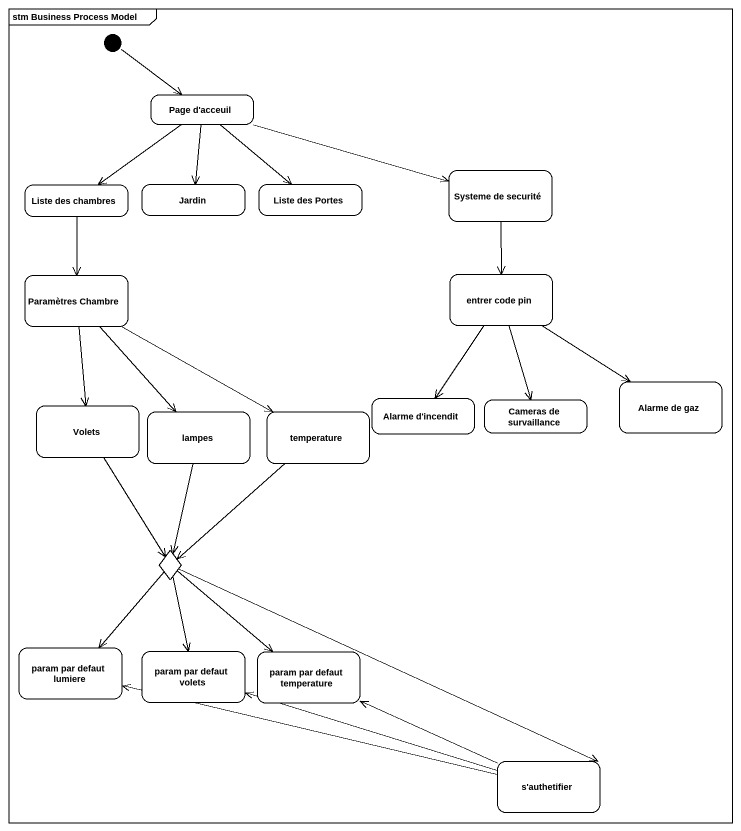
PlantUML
@startuml
mainframe stm Business Process Model
hide empty description
state "Page d'acceuil" as Page_d_acceuil
state "Systeme de securité" as Systeme_de_securité
state "Liste des chambres" as Liste_des_chambres
state Jardin
state "Liste des Portes" as Liste_des_Portes
state "Paramètres Chambre" as Paramètres_Chambre
state "entrer code pin" as entrer_code_pin
state Volets
state lampes
state temperature
state "Alarme d'incendit" as Alarme_d_incendit
state "Cameras de survaillance" as Cameras_de_survaillance
state "Alarme de gaz" as Alarme_de_gaz
state choice1 <<choice>>
state "param par defaut lumiere" as param_par_defaut_lumiere
state "param par defaut volets" as param_par_defaut_volets
state "param par defaut temperature" as param_par_defaut_temperature
state "s'authetifier" as s_authetifier
[*] --> Page_d_acceuil
Page_d_acceuil -right-> Systeme_de_securité
Page_d_acceuil --> Liste_des_chambres
Page_d_acceuil --> Jardin
Page_d_acceuil --> Liste_des_Portes
Systeme_de_securité --> entrer_code_pin
Liste_des_chambres --> Paramètres_Chambre
Paramètres_Chambre --> Volets
Paramètres_Chambre --> lampes
Paramètres_Chambre -right-> temperature
entrer_code_pin --> Alarme_d_incendit
entrer_code_pin --> Cameras_de_survaillance
entrer_code_pin --> Alarme_de_gaz
Volets --> choice1
lampes --> choice1
temperature --> choice1
choice1 --> param_par_defaut_lumiere
choice1 --> param_par_defaut_volets
choice1 --> param_par_defaut_temperature
choice1 -right-> s_authetifier
s_authetifier -left-> param_par_defaut_lumiere
s_authetifier -left-> param_par_defaut_volets
s_authetifier -left-> param_par_defaut_temperature
@enduml
